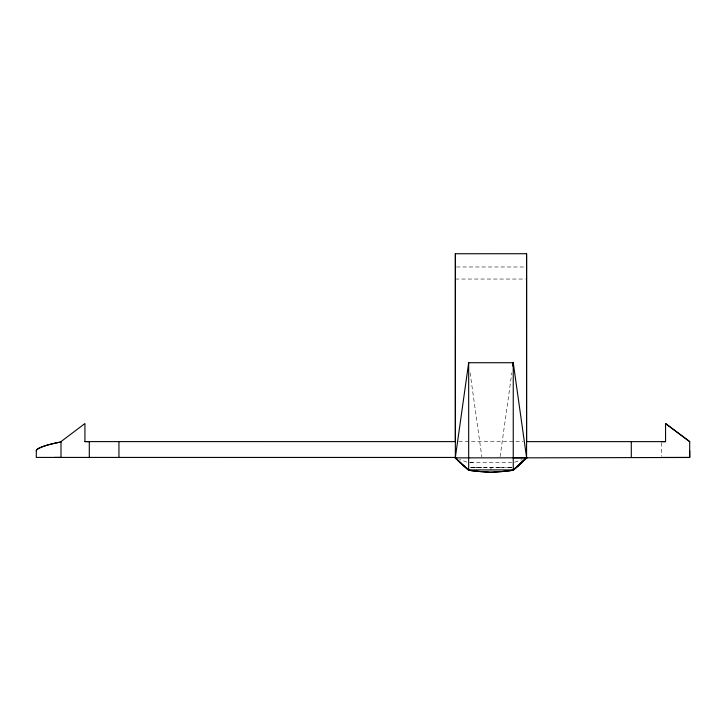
<?xml version="1.0" encoding="UTF-8"?>
<svg xmlns="http://www.w3.org/2000/svg" width="726" height="726" viewBox="0 0 726 726"><rect width="100%" height="100%" fill="white"/><g stroke="black" fill="none" stroke-linecap="round" stroke-linejoin="round"><path stroke-width="0.54" stroke-dasharray="3.63 2.72" d="M490.957 469.876L490.957 467.462M500.096 456.745L511.839 372.792M514.598 462.262L522.266 459.576M470.239 462.598L511.694 462.625M473.161 462.616L468.288 462.625L459.658 459.54M470.23 467.444L513.645 467.417M473.152 467.435L481.746 467.426M456.482 266.968L525.47 266.996M455.374 279.038L525.461 279.047M458.75 441.617L523.183 441.644M500.178 467.426L470.448 467.417M500.178 467.399L508.763 467.435M508.772 467.408L511.685 467.444M470.103 372.828L481.837 456.781M661.395 442.76L661.395 456.336"/><path stroke-width="1.09" d="M36.3 450.81A25.474 4.41 -10.1 0 1 60.993 441.998A25.464 4.41 -10.1 0 0 36.3 450.81L36.3 457.425L60.993 457.425L60.993 441.599L84.933 423.53L84.933 441.608L455.356 441.617L455.383 253.746L526.577 253.719L526.577 457.87L513.645 469.822L527.022 457.761M89.298 457.434L89.298 441.608L84.933 441.599M118.946 457.434L118.946 441.608M454.839 457.761L468.678 469.949A22.343 1.098 3.2 0 0 490.957 472.281A22.343 1.098 -3.2 0 0 513.246 469.913L526.568 457.462L513.246 362.719L468.678 362.719L455.356 457.444L461.01 463.134M526.595 253.755L526.577 441.644L665.551 441.626L665.56 423.557L689.7 441.617L689.7 457.462L661.395 457.471M631.293 457.462L631.293 441.626M512.774 366.076L513.246 362.719L513.246 469.913L468.678 469.913L459.558 462.19L468.279 469.858L463.433 465.375M513.645 469.822L522.375 462.19M468.678 362.719L468.678 469.913A22.343 1.162 3 0 0 490.967 472.254A22.343 1.162 -3 0 0 513.246 469.949L522.366 462.226M513.246 457.87L689.7 457.462L689.7 450.846M468.678 469.949L469.441 469.931M468.678 469.913L469.441 469.894M527.085 457.797L455.356 457.87L455.356 253.719M54.604 457.425L455.356 457.453M661.395 441.626L665.551 441.635M512.483 469.894L513.246 469.913M512.483 469.931L513.246 469.949M665.56 423.567L689.7 441.635M455.356 457.761L459.549 462.217M455.901 457.779L455.356 457.788L455.901 457.779M526.577 457.761L526.023 457.752L526.577 457.761"/></g></svg>
